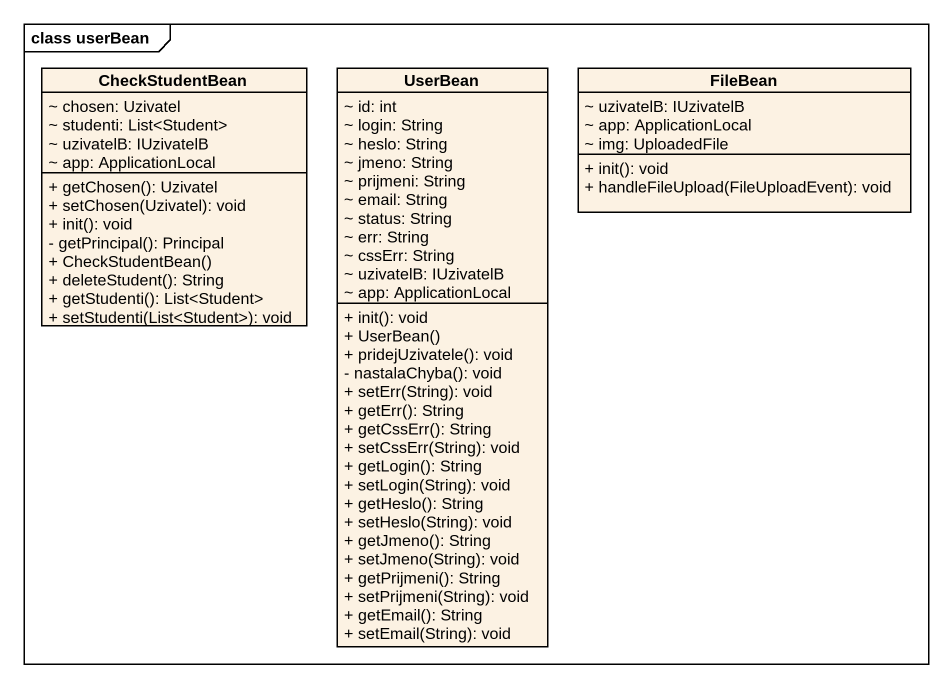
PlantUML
@startuml
mainframe class userBean
hide circle
hide empty members
skinparam classAttributeIconSize 0
class CheckStudentBean {
  ~ chosen: Uzivatel
  ~ studenti: List<Student>
  ~ uzivatelB: IUzivatelB
  ~ app: ApplicationLocal
  + getChosen(): Uzivatel
  + setChosen(Uzivatel): void
  + init(): void
  - getPrincipal(): Principal
  + CheckStudentBean()
  + deleteStudent(): String
  + getStudenti(): List<Student>
  + setStudenti(List<Student>): void
}
class UserBean {
  ~ id: int
  ~ login: String
  ~ heslo: String
  ~ jmeno: String
  ~ prijmeni: String
  ~ email: String
  ~ status: String
  ~ err: String
  ~ cssErr: String
  ~ uzivatelB: IUzivatelB
  ~ app: ApplicationLocal
  + init(): void
  + UserBean()
  + pridejUzivatele(): void
  - nastalaChyba(): void
  + setErr(String): void
  + getErr(): String
  + getCssErr(): String
  + setCssErr(String): void
  + getLogin(): String
  + setLogin(String): void
  + getHeslo(): String
  + setHeslo(String): void
  + getJmeno(): String
  + setJmeno(String): void
  + getPrijmeni(): String
  + setPrijmeni(String): void
  + getEmail(): String
  + setEmail(String): void
}
class FileBean {
  ~ uzivatelB: IUzivatelB
  ~ app: ApplicationLocal
  ~ img: UploadedFile
  + init(): void
  + handleFileUpload(FileUploadEvent): void
}
@enduml
